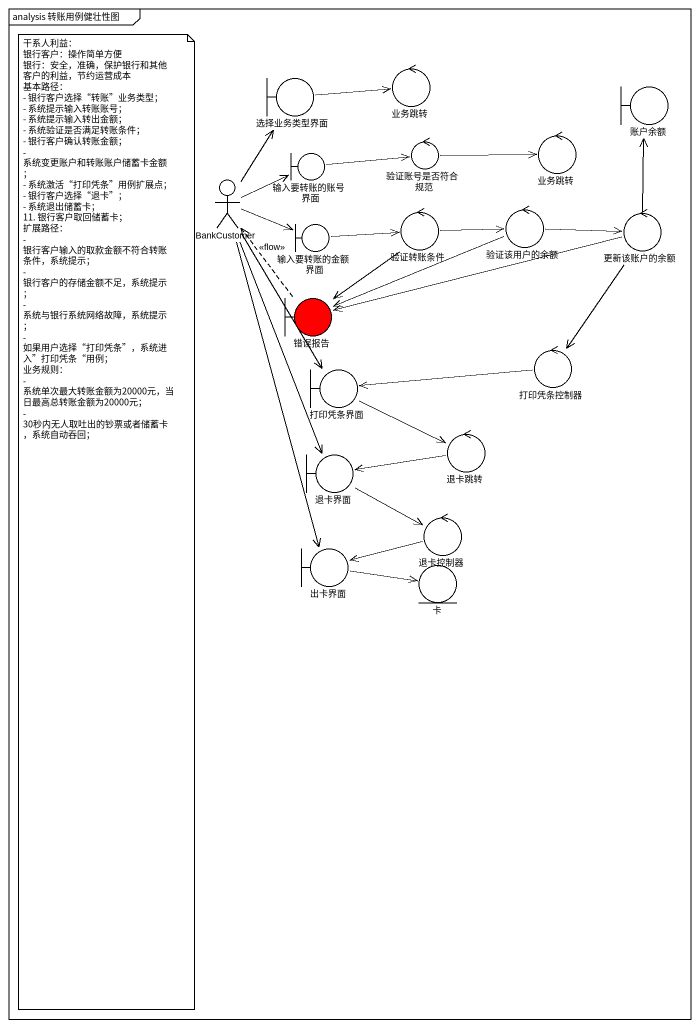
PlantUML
@startuml
mainframe analysis 转账用例健壮性图
control 业务跳转
boundary 选择业务类型界面
boundary 账户余额
control 验证账号是否符合规范
control "业务跳转" as 业务跳转_2
actor BankCustomer
boundary 输入要转账的账号界面
boundary 输入要转账的金额界面
control 验证转账条件
control 验证该用户的余额
control 更新该账户的余额
boundary 错误报告 #FF0000
boundary 打印凭条界面
control 打印凭条控制器
boundary 退卡界面
control 退卡跳转
control 退卡控制器
boundary 出卡界面
entity 卡
选择业务类型界面 -right-> 业务跳转
验证账号是否符合规范 -right-> 业务跳转_2
BankCustomer -up-> 选择业务类型界面
BankCustomer -right-> 输入要转账的账号界面
BankCustomer -right-> 输入要转账的金额界面
BankCustomer --> 打印凭条界面
BankCustomer --> 退卡界面
BankCustomer --> 出卡界面
输入要转账的账号界面 -right-> 验证账号是否符合规范
输入要转账的金额界面 -right-> 验证转账条件
验证转账条件 -right-> 验证该用户的余额
验证转账条件 --> 错误报告
验证该用户的余额 -right-> 更新该账户的余额
验证该用户的余额 -left-> 错误报告
更新该账户的余额 -up-> 账户余额
更新该账户的余额 -left-> 错误报告
更新该账户的余额 --> 打印凭条控制器
错误报告 .up.> BankCustomer : <<flow>>
打印凭条界面 -right-> 退卡跳转
打印凭条控制器 -left-> 打印凭条界面
退卡界面 -right-> 退卡控制器
退卡跳转 -left-> 退卡界面
退卡控制器 -left-> 出卡界面
出卡界面 -right-> 卡
note as N1
  干系人利益：
  银行客户：操作简单方便
  银行：安全，准确，保护银行和其他客户的利益，节约运营成本
  基本路径：
  - 银行客户选择“转账”业务类型；
  - 系统提示输入转账账号；
  - 系统提示输入转出金额；
  - 系统验证是否满足转账条件；
  - 银行客户确认转账金额；
  - 系统变更账户和转账账户储蓄卡金额；
  - 系统激活“打印凭条”用例扩展点；
  - 银行客户选择“退卡”；
  - 系统退出储蓄卡；
  11. 银行客户取回储蓄卡；
  扩展路径：
  - 银行客户输入的取款金额不符合转账条件，系统提示；
  - 银行客户的存储金额不足，系统提示；
  - 系统与银行系统网络故障，系统提示；
  - 如果用户选择“打印凭条”，系统进入”打印凭条“用例；
  业务规则：
  - 系统单次最大转账金额为20000元，当日最高总转账金额为20000元；
  - 30秒内无人取吐出的钞票或者储蓄卡，系统自动吞回；
end note
@enduml
